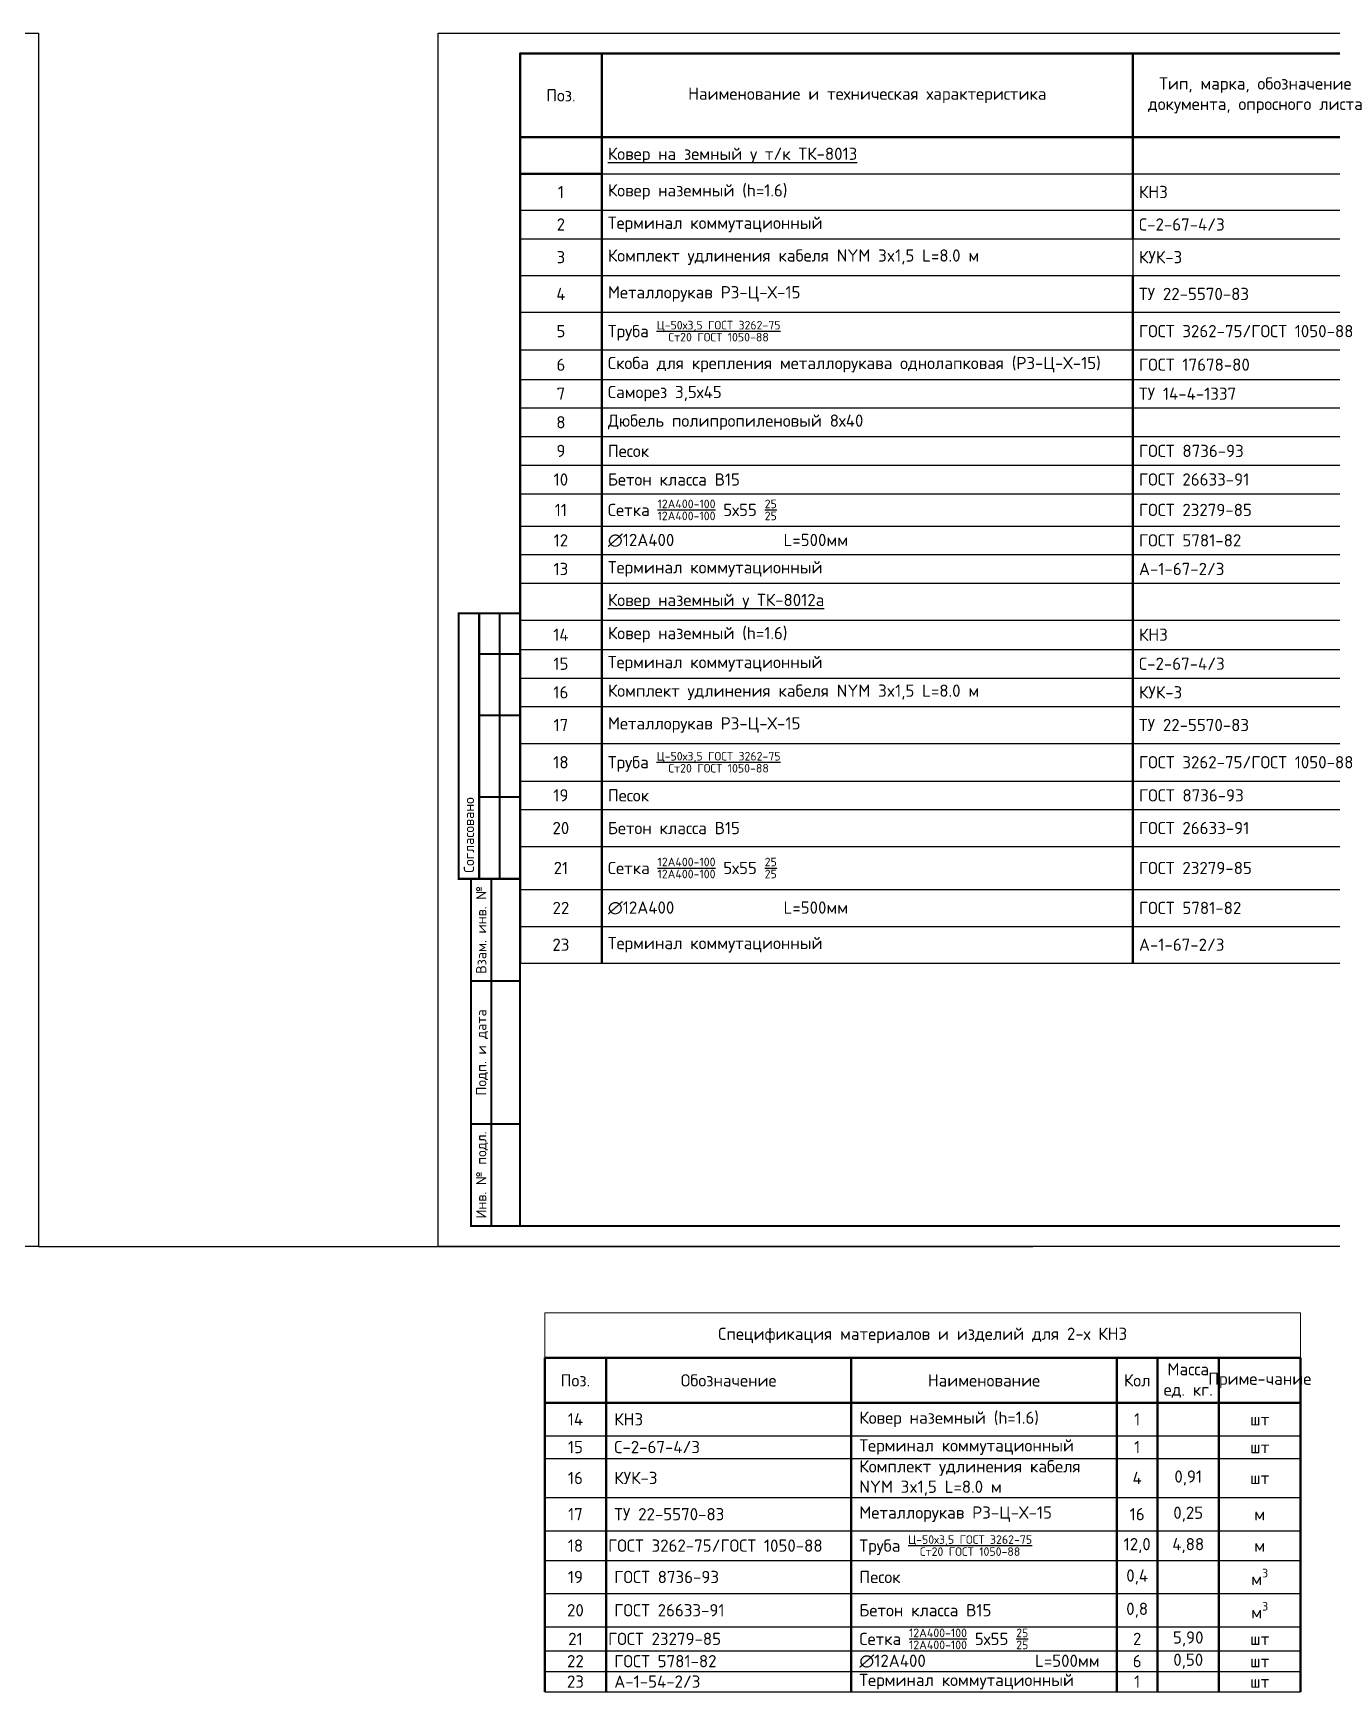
# Model space of a CAD drawing. Header units: millimetres. Extents: x -112426 to 6776, y 1218 to 38707.
# Drawn here: x 5623.6 to 5941.5, y 2170 to 2576.1 of the extents above; entities that cross this region are included whole.
import ezdxf
from ezdxf.enums import TextEntityAlignment as Align

# ---------------------------------------------------------------- set-up
doc = ezdxf.new("R2010")
doc.units = ezdxf.units.MM
doc.layers.add('Размеры на чертеже', color=250, linetype='Continuous', lineweight=25)
doc.layers.add('Таблица', color=250, linetype='Continuous', lineweight=30)
doc.styles.add('-ISOCPEUR-', font='isocpeur.TTF')

# ---------------------------------------------------------------- blocks, each defined once
blk = doc.blocks.new('*U156')
blk.add_lwpolyline([(0, 0), (420, 0), (420, -297), (0, -297)], close=True)
at = {"const_width": 0.5}
blk.add_lwpolyline([(20, -5), (415, -5), (415, -292), (20, -292)], close=True, dxfattribs=at)
for points in [[(20, -207), (5, -207), (5, -142), (20, -142)], [(10, -142), (10, -207)], [(15, -142), (15, -207)], [(10, -152), (20, -152)], [(10, -167), (20, -167)], [(10, -187), (20, -187)], [(20, -292), (8, -292), (8, -207), (20, -207)], [(13, -207), (13, -292)], [(8, -232), (20, -232)], [(8, -267), (20, -267)]]:
    blk.add_lwpolyline(points, dxfattribs=at)
at = {"style": '-ISOCPEUR-'}
blk.add_text('Согласовано', height=2.5, rotation=90, dxfattribs=at).set_placement((7.5, -205.5), align=Align.MIDDLE_LEFT)
for s, p in [('Взам. инв. №', (10.5, -219.5)), ('Подп. и дата', (10.5, -249.5)), ('Инв. № подл.', (10.5, -279.5))]:
    blk.add_text(s, height=2.5, rotation=90, dxfattribs=at).set_placement(p, align=Align.MIDDLE_CENTER)
blk.add_attdef('РАЗРАБОТАЛ', text='', height=2.5, dxfattribs=at).set_placement((250.5, -264.22), align=Align.MIDDLE_LEFT)
at = {"style": '-ISOCPEUR-', "flags": 8}
for tag, height, p in [('ДАТА', 2.5, (290.07, -264.4)), ('ДАТА1', 2.5, (290.07, -269.4)), ('ЛИСТ', 3, (386.39, -271.92)), ('ЛИСТОВ', 3, (403.89, -271.92)), ('ФОРМАТ', 3, (380.97, -294.75))]:
    blk.add_attdef(tag, text='', height=height, dxfattribs=at).set_placement(p, align=Align.MIDDLE_CENTER)
at = {"style": '-ISOCPEUR-'}
blk.add_attdef('ПРОВЕРИЛ', (250.75, -270.73), '', height=2.5, dxfattribs=at)
at = {"style": '-ISOCPEUR-', "flags": 8}
blk.add_attdef('ИМЯ_ЧЕРТЕЖА_001', (321.33, -285.18), '', height=3, dxfattribs=at)
blk = doc.blocks.new('*T151')
at = {"layer": 'Таблица', "color": 7, "lineweight": 50, "transparency": 16777216}
for p, q in [((0, 0), (395, 0)), ((0, 0), (0, -20.43)), ((20, 0), (20, -20.43)), ((150, 0), (150, -20.43)), ((210, 0), (210, -20.43)), ((245, 0), (245, -20.43)), ((290, 0), (290, -20.43)), ((310, 0), (310, -20.43)), ((330, 0), (330, -20.43)), ((355, 0), (355, -20.43)), ((395, 0), (395, -20.43))]:
    blk.add_line(p, q, dxfattribs=at)
at = {"layer": 'Таблица', "color": 0, "lineweight": 50, "transparency": 16777216}
for p, q in [((0, -20.43), (150, -20.43)), ((0, -20.43), (0, -222.63)), ((20, -20.43), (20, -222.63)), ((210, -20.43), (395, -20.43)), ((210, -20.43), (210, -63.33)), ((245, -20.43), (245, -79.75)), ((395, -20.43), (395, -222.63)), ((0, -29.43), (20, -29.43)), ((310, -54.33), (310, -79.75)), ((330, -54.33), (330, -79.75)), ((290, -63.33), (290, -72.55)), ((210, -72.55), (210, -93.75)), ((245, -93.75), (245, -222.63)), ((330, -100.75), (330, -115.65)), ((290, -107.75), (290, -115.65)), ((310, -107.75), (310, -115.65)), ((210, -129.65), (210, -222.63))]:
    blk.add_line(p, q, dxfattribs=at)
at = {"layer": 'Таблица', "color": 0, "linetype": 'ByBlock', "lineweight": 50, "transparency": 16777216}
for p, q in [((150, -20.43), (210, -20.43)), ((150, -20.43), (150, -45.33)), ((290, -20.43), (290, -54.33)), ((310, -20.43), (310, -54.33)), ((330, -20.43), (330, -54.33)), ((150, -54.33), (150, -222.63)), ((290, -72.55), (290, -107.75)), ((245, -79.75), (245, -93.75)), ((310, -79.75), (310, -107.75)), ((330, -79.75), (330, -100.75)), ((290, -115.65), (290, -222.63)), ((310, -115.65), (310, -222.63)), ((330, -115.65), (330, -222.63))]:
    blk.add_line(p, q, dxfattribs=at)
at = {"layer": 'Таблица', "color": 0, "linetype": 'ByBlock', "lineweight": -2, "transparency": 16777216}
for p, q in [((355, -20.43), (355, -222.63)), ((210, -29.43), (290, -29.43)), ((355, -29.43), (395, -29.43)), ((355, -38.33), (395, -38.33)), ((150, -45.33), (150, -54.33)), ((210, -54.33), (290, -54.33)), ((290, -54.33), (290, -63.33)), ((310, -54.33), (355, -54.33)), ((20, -63.33), (150, -63.33)), ((210, -63.33), (210, -72.55)), ((290, -63.33), (310, -63.33)), ((330, -72.55), (355, -72.55)), ((210, -79.75), (290, -79.75)), ((210, -86.75), (290, -86.75)), ((310, -86.75), (355, -86.75)), ((210, -93.75), (245, -93.75)), ((210, -93.75), (210, -129.65)), ((330, -100.75), (355, -100.75)), ((245, -107.75), (290, -107.75)), ((310, -107.75), (330, -107.75)), ((330, -115.65), (355, -115.65)), ((245, -122.65), (290, -122.65)), ((310, -122.65), (355, -122.65))]:
    blk.add_line(p, q, dxfattribs=at)
at = {"layer": 'Таблица', "color": 0, "linetype": 'ByBlock', "lineweight": 25, "transparency": 16777216}
for p, q in [((20, -29.43), (210, -29.43)), ((290, -29.43), (355, -29.43)), ((20, -38.33), (210, -38.33)), ((290, -38.33), (355, -38.33)), ((20, -45.33), (210, -45.33)), ((290, -45.33), (355, -45.33)), ((20, -54.33), (210, -54.33)), ((290, -54.33), (310, -54.33)), ((150, -63.33), (210, -63.33)), ((20, -72.55), (210, -72.55)), ((290, -72.55), (310, -72.55)), ((20, -79.75), (210, -79.75)), ((290, -79.75), (310, -79.75)), ((20, -86.75), (210, -86.75)), ((290, -86.75), (310, -86.75)), ((20, -93.75), (210, -93.75)), ((245, -93.75), (355, -93.75)), ((20, -100.75), (210, -100.75)), ((245, -100.75), (330, -100.75)), ((20, -107.75), (210, -107.75)), ((290, -107.75), (310, -107.75)), ((20, -115.65), (210, -115.65)), ((290, -115.65), (310, -115.65)), ((20, -122.65), (210, -122.65)), ((290, -122.65), (310, -122.65)), ((20, -129.65), (210, -129.65)), ((245, -129.65), (355, -129.65)), ((20, -138.65), (210, -138.65)), ((245, -138.65), (355, -138.65)), ((20, -145.85), (210, -145.85)), ((245, -145.85), (355, -145.85)), ((20, -152.85), (210, -152.85)), ((245, -152.85), (355, -152.85)), ((20, -159.85), (210, -159.85)), ((245, -159.85), (355, -159.85)), ((20, -168.85), (210, -168.85)), ((245, -168.85), (355, -168.85)), ((20, -178.07), (210, -178.07)), ((245, -178.07), (355, -178.07)), ((20, -185.07), (210, -185.07)), ((245, -185.07), (355, -185.07)), ((20, -194.07), (210, -194.07)), ((245, -194.07), (355, -194.07)), ((20, -204.63), (210, -204.63)), ((245, -204.63), (355, -204.63)), ((20, -213.63), (210, -213.63)), ((245, -213.63), (355, -213.63)), ((20, -222.63), (210, -222.63)), ((245, -222.63), (355, -222.63))]:
    blk.add_line(p, q, dxfattribs=at)
at = {"layer": 'Таблица', "color": 0, "lineweight": 30, "transparency": 16777216}
for p, q in [((0, -38.33), (20, -38.33)), ((0, -45.33), (20, -45.33)), ((0, -54.33), (20, -54.33)), ((0, -63.33), (20, -63.33)), ((310, -63.33), (355, -63.33)), ((0, -72.55), (20, -72.55)), ((310, -72.55), (330, -72.55)), ((0, -79.75), (20, -79.75)), ((310, -79.75), (355, -79.75)), ((0, -86.75), (20, -86.75)), ((0, -93.75), (20, -93.75)), ((0, -100.75), (20, -100.75)), ((0, -107.75), (20, -107.75)), ((330, -107.75), (355, -107.75)), ((0, -115.65), (20, -115.65)), ((310, -115.65), (330, -115.65)), ((0, -122.65), (20, -122.65)), ((0, -129.65), (20, -129.65)), ((0, -145.85), (20, -145.85)), ((0, -152.85), (20, -152.85)), ((0, -159.85), (20, -159.85)), ((0, -168.85), (20, -168.85)), ((0, -178.07), (20, -178.07)), ((0, -185.07), (20, -185.07)), ((0, -194.07), (20, -194.07)), ((0, -204.63), (20, -204.63)), ((0, -213.63), (20, -213.63)), ((0, -222.63), (20, -222.63))]:
    blk.add_line(p, q, dxfattribs=at)
at = {"layer": 'Таблица', "color": 0, "lineweight": 25, "transparency": 16777216}
for p, q in [((210, -38.33), (290, -38.33)), ((210, -45.33), (290, -45.33)), ((355, -45.33), (395, -45.33)), ((355, -54.33), (395, -54.33)), ((210, -63.33), (290, -63.33)), ((355, -63.33), (395, -63.33)), ((210, -72.55), (290, -72.55)), ((355, -72.55), (395, -72.55)), ((355, -79.75), (395, -79.75)), ((355, -86.75), (395, -86.75)), ((355, -93.75), (395, -93.75)), ((210, -100.75), (245, -100.75)), ((355, -100.75), (395, -100.75)), ((210, -107.75), (245, -107.75)), ((355, -107.75), (395, -107.75)), ((210, -115.65), (290, -115.65)), ((355, -115.65), (395, -115.65)), ((210, -122.65), (245, -122.65)), ((355, -122.65), (395, -122.65)), ((210, -129.65), (245, -129.65)), ((355, -129.65), (395, -129.65)), ((0, -138.65), (20, -138.65)), ((210, -138.65), (245, -138.65)), ((355, -138.65), (395, -138.65)), ((210, -145.85), (245, -145.85)), ((355, -145.85), (395, -145.85)), ((210, -152.85), (245, -152.85)), ((355, -152.85), (395, -152.85)), ((210, -159.85), (245, -159.85)), ((355, -159.85), (395, -159.85)), ((210, -168.85), (245, -168.85)), ((355, -168.85), (395, -168.85)), ((210, -178.07), (245, -178.07)), ((355, -178.07), (395, -178.07)), ((210, -185.07), (245, -185.07)), ((355, -185.07), (395, -185.07)), ((210, -194.07), (245, -194.07)), ((355, -194.07), (395, -194.07)), ((210, -204.63), (245, -204.63)), ((355, -204.63), (395, -204.63)), ((210, -213.63), (245, -213.63)), ((355, -213.63), (395, -213.63)), ((210, -222.63), (245, -222.63)), ((355, -222.63), (395, -222.63))]:
    blk.add_line(p, q, dxfattribs=at)
at = {"layer": 'Таблица', "color": 7, "transparency": 16777216, "char_height": 3, "attachment_point": 5, "style": '-ISOCPEUR-'}
for s, insert, width in [('Ед. изме-ре- ния', (300, -10.22), 17), ('Тип, марка, обозначение документа, опросного листа', (180, -10.22), 57), ('Масса 1 ед., кг.', (342.5, -10.22), 22), ('Поз.', (10, -10.22), 17), ('Наименование и техническая характеристика', (85, -10.22), 127), ('Код продукции', (227.5, -10.22), 32), ('Поставщик', (267.5, -10.22), 42), ('Коли-чест-во', (320, -10.22), 17), ('Примечание', (375, -10.22), 37), ('12', (320, -58.83), 17), ('0,25', (342.5, -58.83), 22), ('8,0', (320, -67.94), 17), ('4,88', (342.5, -67.94), 22), ('24', (320, -76.15), 17), ('0,025', (342.5, -76.15), 22)]:
    blk.add_mtext(s, dxfattribs=dict(at, insert=insert, width=width))
at = {"layer": 'Таблица', "color": 0, "transparency": 16777216, "char_height": 3, "style": '-ISOCPEUR-'}
for s, insert, width, attachment_point in [('{\\L\\C256;Ковер на земный у т/к ТК-8013}', (21.5, -24.93), 127, 4), ('Ковер наземный (h=1.6)', (21.5, -33.88), 127, 4), ('КНЗ', (151.5, -33.88), 57, 4), ('1', (320, -33.88), 17, 5), ('шт', (300, -33.88), 17, 5), ('Терминал коммутационный ', (21.5, -41.83), 127, 4), ('{\\C256;С-2-67-4/3}', (151.5, -41.83), 57, 4), ('1', (320, -41.83), 17, 5), ('шт', (300, -41.83), 17, 5), ('Комплект удлинения кабеля NYM 3x1,5 L=8.0 м', (21.5, -49.83), 127, 4), ('КУК-3', (151.5, -49.83), 57, 4), ('2', (320, -49.83), 17, 5), ('0,91', (342.5, -49.83), 22, 5), ('шт', (300, -49.83), 17, 5), ('Металлорукав РЗ-Ц-Х-15', (21.5, -58.83), 127, 4), ('ТУ 22-5570-83', (151.5, -58.83), 57, 4), ('м', (300, -58.83), 17, 5), ('\\A1;Труба {\\H0.7x;\\SЦ-50х3,5 ГОСТ 3262-75/Ст20 ГОСТ 1050-88;}', (21.5, -67.94), 127, 4), ('ГОСТ 3262-75/ГОСТ 1050-88', (151.5, -67.94), 57, 4), ('м', (300, -67.94), 17, 5), ('Скоба для крепления металлорукава однолапковая (РЗ-Ц-Х-15)', (21.5, -76.15), 127, 4), ('ГОСТ 17678-80', (151.5, -76.15), 57, 4), ('шт', (300, -76.15), 17, 5), ('Саморез 3,5х45', (21.5, -83.25), 127, 4), ('ТУ 14-4-1337', (151.5, -83.25), 57, 4), ('шт', (300, -83.25), 17, 5), ('24', (320, -83.25), 17, 5), ('Дюбель полипропиленовый 8х40', (21.5, -90.25), 127, 4), ('24', (320, -90.25), 17, 5), ('шт', (300, -90.25), 17, 5), ('Песок', (21.5, -97.25), 127, 4), ('ГОСТ 8736-93', (151.5, -97.25), 57, 4), ('\\A1;м{\\H0.7x;\\S3^ ;}', (300, -97.25), 17, 5), ('0,2', (320, -97.25), 17, 5), ('Бетон класса В15', (21.5, -104.25), 127, 4), ('ГОСТ 26633-91', (151.5, -104.25), 57, 4), ('\\A1;м{\\H0.7x;\\S3^ ;}', (300, -104.25), 17, 5), ('0.4', (320, -104.25), 17, 5), ('\\A1;Сетка {\\H0.7x;\\S12А400-100/12А400-100;\\H1.42857x; 5х55 \\H0.7x;\\S25/25;\\H1.42857x; }', (21.5, -111.7), 127, 4), ('11', (10, -111.7), 17, 5), ('ГОСТ 23279-85', (151.5, -111.7), 57, 4), ('шт', (300, -111.7), 17, 5), ('1', (320, -111.7), 17, 5), ('5,90', (342.5, -111.7), 22, 5), ('12', (10, -119.15), 17, 5), ('∅12А400              L=500мм', (21.5, -119.15), 127, 4), ('ГОСТ 5781-82', (151.5, -119.15), 57, 4), ('3', (320, -119.15), 17, 5), ('0,50', (342.5, -119.15), 22, 5), ('шт', (300, -119.15), 17, 5), ('13', (10, -126.15), 17, 5), ('Терминал коммутационный ', (21.5, -126.15), 127, 4), ('{\\C256;А-1-67-2/3}', (151.5, -126.15), 57, 4), ('шт', (300, -126.15), 17, 5), ('1', (320, -126.15), 17, 5), ('{\\L\\C256;Ковер наземный у ТК-8012а }', (21.5, -134.15), 127, 4), ('Ковер наземный (h=1.6)', (21.5, -142.25), 127, 4), ('КНЗ', (151.5, -142.25), 57, 4), ('шт', (300, -142.25), 17, 5), ('1', (320, -142.25), 17, 5), ('Терминал коммутационный ', (21.5, -149.35), 127, 4), ('{\\C256;С-2-67-4/3}', (151.5, -149.35), 57, 4), ('шт', (300, -149.35), 17, 5), ('1', (320, -149.35), 17, 5), ('Комплект удлинения кабеля NYM 3x1,5 L=8.0 м', (21.5, -156.35), 127, 4), ('КУК-3', (151.5, -156.35), 57, 4), ('шт', (300, -156.35), 17, 5), ('4', (320, -156.35), 17, 5), ('0,91', (342.5, -156.35), 22, 5), ('Металлорукав РЗ-Ц-Х-15', (21.5, -164.35), 127, 4), ('ТУ 22-5570-83', (151.5, -164.35), 57, 4), ('м', (300, -164.35), 17, 5), ('16', (320, -164.35), 17, 5), ('0,25', (342.5, -164.35), 22, 5), ('\\A1;Труба {\\H0.7x;\\SЦ-50х3,5 ГОСТ 3262-75/Ст20 ГОСТ 1050-88;}', (21.5, -173.46), 127, 4), ('ГОСТ 3262-75/ГОСТ 1050-88', (151.5, -173.46), 57, 4), ('м', (300, -173.46), 17, 5), ('12,0', (320, -173.46), 17, 5), ('4,88', (342.5, -173.46), 22, 5), ('Песок', (21.5, -181.57), 127, 4), ('ГОСТ 8736-93', (151.5, -181.57), 57, 4), ('\\A1;м{\\H0.7x;\\S3^ ;}', (300, -181.57), 17, 5), ('0,4', (320, -181.57), 17, 5), ('Бетон класса В15', (21.5, -189.57), 127, 4), ('ГОСТ 26633-91', (151.5, -189.57), 57, 4), ('\\A1;м{\\H0.7x;\\S3^ ;}', (300, -189.57), 17, 5), ('0,8', (320, -189.57), 17, 5), ('21', (10, -199.35), 17, 5), ('\\A1;Сетка {\\H0.7x;\\S12А400-100/12А400-100;\\H1.42857x; 5х55 \\H0.7x;\\S25/25;\\H1.42857x; }', (21.5, -199.35), 127, 4), ('ГОСТ 23279-85', (151.5, -199.35), 57, 4), ('шт', (300, -199.35), 17, 5), ('2', (320, -199.35), 17, 5), ('5,90', (342.5, -199.35), 22, 5), ('22', (10, -209.13), 17, 5), ('∅12А400              L=500мм', (21.5, -209.13), 127, 4), ('ГОСТ 5781-82', (151.5, -209.13), 57, 4), ('шт', (300, -209.13), 17, 5), ('6', (320, -209.13), 17, 5), ('0,50', (342.5, -209.13), 22, 5), ('Терминал коммутационный ', (21.5, -218.13), 127, 4), ('{\\C256;А-1-67-2/3}', (151.5, -218.13), 57, 4), ('шт', (300, -218.13), 17, 5), ('1', (320, -218.13), 17, 5)]:
    blk.add_mtext(s, dxfattribs=dict(at, insert=insert, width=width, attachment_point=attachment_point))
at = {"layer": 'Таблица', "color": 18, "true_color": 0x000000, "transparency": 16777216, "char_height": 3, "width": 17, "attachment_point": 5, "style": '-ISOCPEUR-'}
for s, insert in [('1', (10, -33.88)), ('2', (10, -41.83)), ('3', (10, -49.83)), ('4', (10, -58.83)), ('5', (10, -67.94)), ('6', (10, -76.15)), ('7', (10, -83.25)), ('8', (10, -90.25)), ('9', (10, -97.25)), ('10', (10, -104.25)), ('14', (10, -142.25)), ('15', (10, -149.35)), ('16', (10, -156.35)), ('17', (10, -164.35)), ('18', (10, -173.46)), ('19', (10, -181.57)), ('20', (10, -189.57)), ('23', (10, -218.13))]:
    blk.add_mtext(s, dxfattribs=dict(at, insert=insert))
blk = doc.blocks.new('*T154')
at = {"layer": 'Defpoints', "color": 8, "linetype": 'ByBlock', "lineweight": 0, "transparency": 16777216}
for p, q in [((0, 0), (185, 0)), ((0, 0), (0, -11)), ((185, 0), (185, -11))]:
    blk.add_line(p, q, dxfattribs=at)
at = {"layer": 'Таблица', "color": 0, "lineweight": 50, "transparency": 16777216}
for p, q in [((0, -11), (185, -11)), ((0, -11), (0, -92.73)), ((15, -11), (15, -92.73)), ((75, -11), (75, -92.73)), ((140, -11), (140, -92.73)), ((150, -11), (150, -92.73)), ((165, -11), (165, -92.73)), ((185, -11), (185, -92.73)), ((0, -22), (185, -22))]:
    blk.add_line(p, q, dxfattribs=at)
at = {"layer": 'Таблица', "color": 0, "lineweight": 30, "transparency": 16777216}
for p, q in [((0, -30.06), (185, -30.06)), ((0, -35.58), (185, -35.58)), ((0, -45.18), (185, -45.18)), ((0, -53.33), (185, -53.33)), ((0, -60.55), (185, -60.55)), ((0, -68.69), (185, -68.69)), ((0, -76.83), (185, -76.83)), ((0, -82.73), (185, -82.73)), ((0, -87.73), (185, -87.73)), ((0, -92.73), (185, -92.73))]:
    blk.add_line(p, q, dxfattribs=at)
at = {"layer": 'Таблица', "color": 7, "transparency": 16777216, "char_height": 3, "style": '-ISOCPEUR-'}
for s, insert, width, attachment_point in [('Спецификация материалов и изделий для 2-х КНЗ', (92.5, -5.5), 182, 5), ('{\\C256;С-2-67-4/3}', (17, -32.82), 56, 4), ('1', (145, -32.82), 9, 5), ('Комплект удлинения кабеля NYM 3x1,5 L=8.0 м', (77, -40.38), 61, 4), ('КУК-3', (17, -40.38), 56, 4), ('4', (145, -40.38), 9, 5), ('0,91', (157.5, -40.38), 14, 5), ('ТУ 22-5570-83', (17, -49.25), 56, 4), ('Металлорукав РЗ-Ц-Х-15', (77, -49.25), 61, 4), ('16', (145, -49.25), 9, 5), ('0,25', (157.5, -49.25), 14, 5), ('ГОСТ 3262-75/ГОСТ 1050-88', (15.5, -56.94), 59, 4), ('\\A1;Труба {\\H0.7x;\\SЦ-50х3,5 ГОСТ 3262-75/Ст20 ГОСТ 1050-88;}', (77, -56.94), 61, 4), ('12,0', (145, -56.94), 9, 5), ('4,88', (157.5, -56.94), 14, 5), ('м', (175, -56.94), 19, 5), ('ГОСТ 8736-93', (17, -64.62), 56, 4), ('Песок', (77, -64.62), 61, 4), ('0,4', (145, -64.62), 9, 5), ('ГОСТ 26633-91', (17, -72.76), 56, 4), ('Бетон класса В15', (77, -72.76), 61, 4), ('0,8', (145, -72.76), 9, 5), ('\\A1;Сетка {\\H0.7x;\\S12А400-100/12А400-100;\\H1.42857x; 5х55 \\H0.7x;\\S25/25;\\H1.42857x; }', (77, -79.78), 61, 4), ('{\\C256;А-1-54-2/3\\P}', (17, -90.23), 56, 4), ('1', (145, -90.23), 9, 5)]:
    blk.add_mtext(s, dxfattribs=dict(at, insert=insert, width=width, attachment_point=attachment_point))
at = {"layer": 'Таблица', "color": 18, "true_color": 0x000000, "transparency": 16777216, "char_height": 3, "style": '-ISOCPEUR-'}
for s, insert, width, attachment_point in [('Поз.', (7.5, -16.5), 12, 5), ('Обозначение', (45, -16.5), 57, 5), ('Наименование', (107.5, -16.5), 62, 5), ('Кол', (145, -16.5), 8, 5), ('Масса ед. кг.', (157.5, -16.5), 13, 5), ('Приме-чание', (175, -16.5), 17, 5), ('Ковер наземный (h=1.6)', (77, -26.03), 61, 4), ('14', (7.5, -26.03), 14, 5), ('КНЗ', (17, -26.03), 56, 4), ('1', (145, -26.03), 9, 5), ('шт', (175, -26.03), 19, 5), ('15', (7.5, -32.82), 14, 5), ('шт', (175, -32.82), 19, 5), ('16', (7.5, -40.38), 14, 5), ('шт', (175, -40.38), 19, 5), ('17', (7.5, -49.25), 14, 5), ('м', (175, -49.25), 19, 5), ('18', (7.5, -56.94), 14, 5), ('19', (7.5, -64.62), 14, 5), ('\\A1;м{\\H0.7x;\\S3^ ;}', (175, -64.62), 19, 5), ('20', (7.5, -72.76), 14, 5), ('\\A1;м{\\H0.7x;\\S3^ ;}', (175, -72.76), 19, 5), ('шт', (175, -79.78), 19, 5), ('шт', (175, -85.23), 19, 5), ('23', (7.5, -90.23), 14, 5), ('шт', (175, -90.23), 19, 5)]:
    blk.add_mtext(s, dxfattribs=dict(at, insert=insert, width=width, attachment_point=attachment_point))
at = {"layer": 'Таблица', "color": 0, "transparency": 16777216, "char_height": 3, "style": '-ISOCPEUR-'}
for s, insert, width, attachment_point in [('Терминал коммутационный ', (77, -32.82), 61, 4), ('21', (7.5, -79.78), 14, 5), ('ГОСТ 23279-85', (15.5, -79.78), 59, 4), ('2', (145, -79.78), 9, 5), ('5,90', (157.5, -79.78), 14, 5), ('22', (7.5, -85.23), 14, 5), ('ГОСТ 5781-82', (17, -85.23), 56, 4), ('∅12А400              L=500мм', (77, -85.23), 61, 4), ('6', (145, -85.23), 9, 5), ('0,50', (157.5, -85.23), 14, 5), ('Терминал коммутационный ', (77, -90.23), 61, 4)]:
    blk.add_mtext(s, dxfattribs=dict(at, insert=insert, width=width, attachment_point=attachment_point))

msp = doc.modelspace()

# ---------------------------------------------------------------- linework, layer by layer
msp.add_line((5624.871, 2279.051), (5868.276, 2279.051))

# ---------------------------------------------------------------- block references
for name, p in [('*T151', (5742.771, 2571.051)), ('*T154', (5748.832, 2262.778))]:
    msp.add_blockref(name, p)
at = {"layer": 'Размеры на чертеже', "lineweight": 90}
for p in [(5204.871, 2576.051), (5722.771, 2576.051)]:
    msp.add_blockref('*U156', p, dxfattribs=at)

doc.saveas('drawing.dxf')
